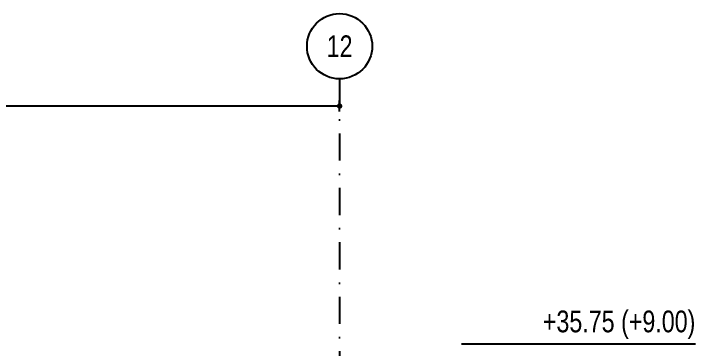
# Model space of a CAD drawing. Header units: centimetres. Extents: x 26569 to 160723, y -3143 to 14565.
# Drawn here: x 40927 to 41554, y 6432 to 6740 of the extents above; entities that cross this region are included whole.
import ezdxf
from ezdxf.enums import TextEntityAlignment as Align

# ---------------------------------------------------------------- set-up
doc = ezdxf.new("R2010")
doc.units = ezdxf.units.CM
doc.header["$LTSCALE"] = 100
doc.linetypes.add('DASHDOT2', pattern=[0.5, 0.25, -0.125, 0, -0.125])
doc.layers.add('A-ANNO-DIMS', color=187, linetype='Continuous')
doc.layers.add('A-ANNO-GRID', color=155, linetype='DASHDOT2')
doc.styles.add('Fields_100', font='act_simplex.shx', dxfattribs={"width": 0.8, "height": 20})
doc.dimstyles.new('FIELDS_100', dxfattribs={"dimscale": 0, "dimtxt": 20, "dimasz": 5, "dimexe": 5, "dimexo": 5, "dimgap": 5, "dimtad": 0, "dimdec": 0, "dimzin": 0, "dimdsep": 46, "dimtxsty": 'Fields_100', "dimblk": 'DOT', "dimcen": 0.09, "dimclrt": 50, "dimadec": 0, "dimazin": 0, "dimtfac": 1, "dimtdec": 0, "dimtix": 1, "dimtofl": 0, "dimtmove": 1, "dimatfit": 3, "dimfxl": 5, "dimfxlon": 1, "dimtolj": 1, "dimtzin": 0, "dimarcsym": 0})

# ---------------------------------------------------------------- blocks, each defined once
blk = doc.blocks.new('_Dot')
at = {"color": 0, "linetype": 'ByBlock', "lineweight": -2}
blk.add_line((-0.5, 0), (-1, 0), dxfattribs=at)
at = {"color": 0, "linetype": 'ByBlock', "const_width": 0.5}
blk.add_lwpolyline([(-0.25, 0, 1), (0.25, 0, 1)], format="xyb", close=True, dxfattribs=at)
blk = doc.blocks.new('*D699')
at = {"layer": 'A-ANNO-DIMS', "color": 0, "lineweight": -2, "transparency": 16777216}
for p, q in [((40326.73, 6649.56), (40326.73, 6659.56)), ((41226.73, 6649.56), (41226.73, 6659.56)), ((40331.73, 6654.56), (40745.07, 6654.56)), ((41221.73, 6654.56), (40808.4, 6654.56))]:
    blk.add_line(p, q, dxfattribs=at)
at = {"layer": 'DEFPOINTS', "color": 0, "transparency": 16777216}
for p in [(41226.73, 6654.56), (40326.73, 6232.06), (41226.73, 6232.06)]:
    blk.add_point(p, dxfattribs=at)
at = {"layer": 'A-ANNO-DIMS', "color": 0, "lineweight": -2, "transparency": 16777216, "xscale": 5, "yscale": 5, "zscale": 5, "rotation": 180}
blk.add_blockref('_Dot', (40326.73, 6654.56), dxfattribs=at)
at = {"layer": 'A-ANNO-DIMS', "color": 0, "lineweight": -2, "transparency": 16777216, "xscale": 5, "yscale": 5, "zscale": 5}
blk.add_blockref('_Dot', (41226.73, 6654.56), dxfattribs=at)
at = {"layer": 'A-ANNO-DIMS', "color": 50, "transparency": 16777216, "insert": (40776.73, 6654.56), "char_height": 20, "attachment_point": 5, "style": 'Fields_100'}
blk.add_mtext('\\A1;1800', dxfattribs=at)

msp = doc.modelspace()

# ---------------------------------------------------------------- linework, layer by layer
at = {"layer": 'A-ANNO-DIMS'}
msp.add_lwpolyline([(41554.16, 6435.51), (41339.01, 6435.51)], dxfattribs=at)
at = {"layer": 'A-ANNO-GRID'}
msp.add_lwpolyline([(41226.73, 6679.56), (41226.73, 5813.01)], dxfattribs=at)
at = {"layer": 'A-ANNO-GRID', "linetype": 'Continuous', "ltscale": 10}
msp.add_circle((41226.73, 6709.56), 30, dxfattribs=at)

# ---------------------------------------------------------------- texts
at = {"layer": 'A-ANNO-DIMS', "color": 50, "insert": (41554.16, 6440.51), "char_height": 20, "attachment_point": 9, "style": 'Fields_100'}
msp.add_mtext_dynamic_manual_height_columns('+35.75 (+9.00)', width=226.336, gutter_width=100, heights=[0], dxfattribs=at)
at = {"layer": 'A-ANNO-GRID', "color": 50, "style": 'Fields_100', "width": 0.8}
msp.add_text('12', height=20, rotation=359.92667, dxfattribs=at).set_placement((41226.73, 6709.56), align=Align.MIDDLE_CENTER)

# ---------------------------------------------------------------- dimensions: what is measured, and where the dimension line sits
at = {"layer": 'A-ANNO-DIMS'}
dim = msp.add_linear_dim(base=(41226.73, 6654.56), p1=(40326.73, 6232.06), p2=(41226.73, 6232.06), dimstyle='FIELDS_100', override={"dimscale": 1, "dimlfac": 2}, dxfattribs=at)
dim.commit()
dim.dimension.update_dxf_attribs({"geometry": '*D699', "text_midpoint": (40776.73, 6654.56)})

doc.saveas('drawing.dxf')
